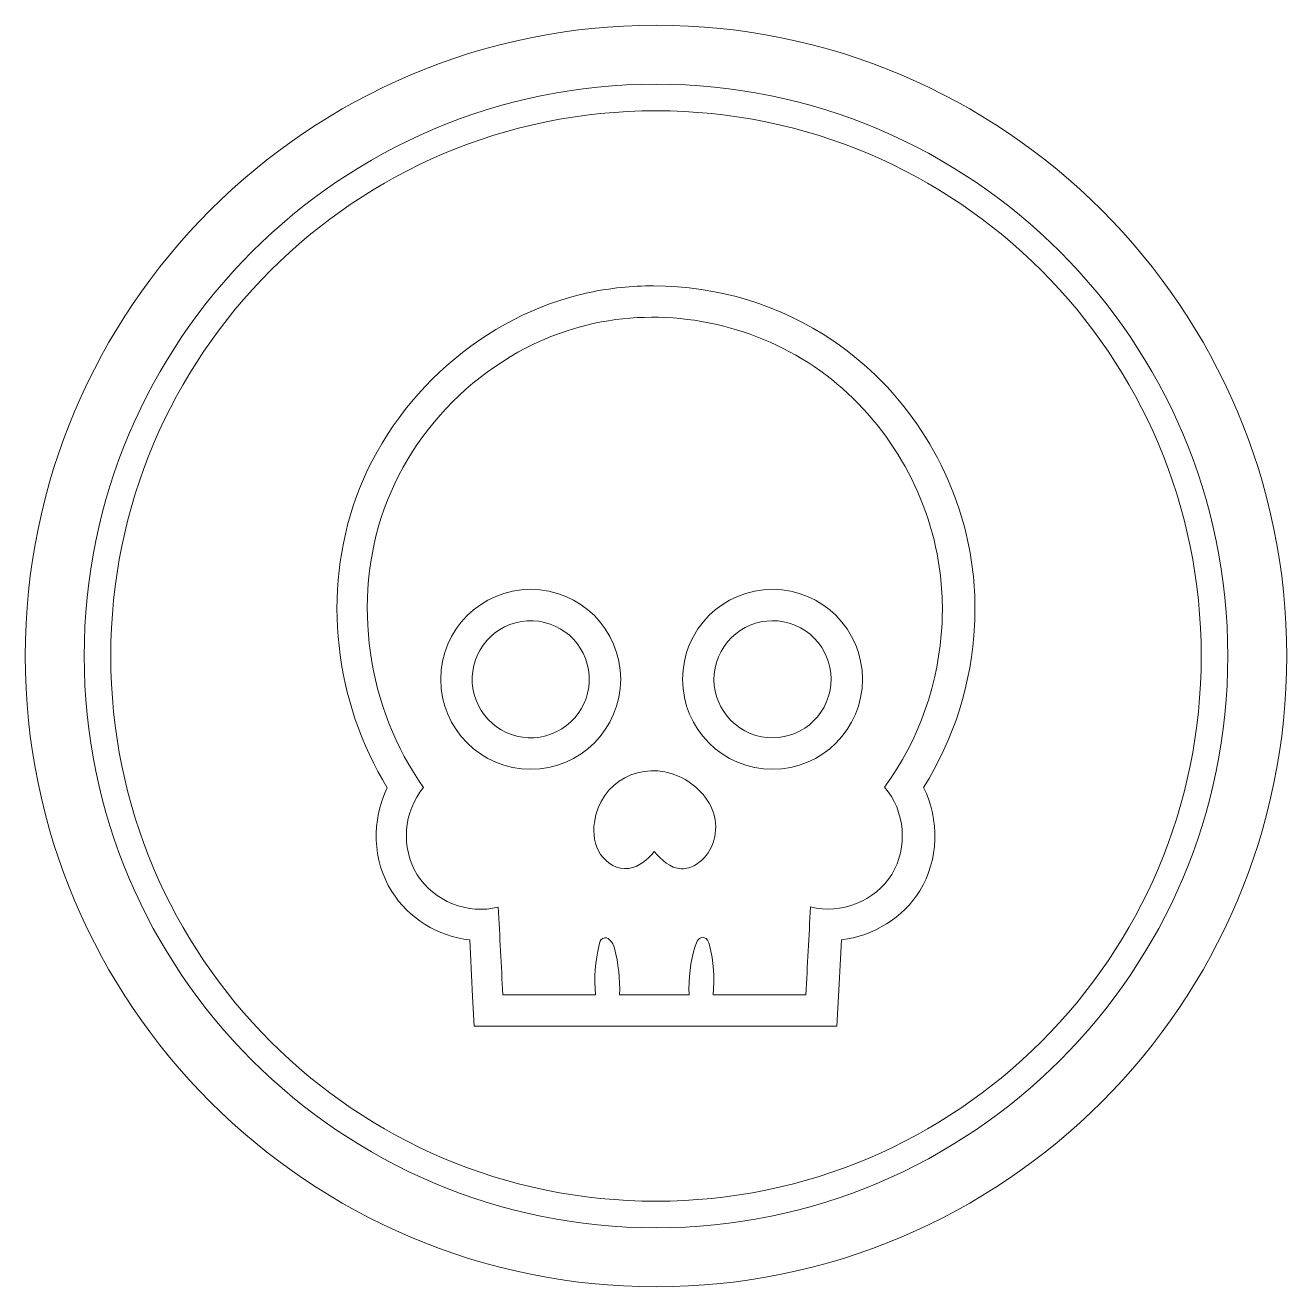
# Model space of a CAD drawing. Extents: x 47.9 to 132.9, y -128.8 to -43.8.
import ezdxf

# ---------------------------------------------------------------- set-up
doc = ezdxf.new("R2010")
doc.units = 0
doc.header["$MEASUREMENT"] = 0
doc.layers.add('Layer 1', color=7, linetype='Continuous', lineweight=0)

# ---------------------------------------------------------------- blocks, each defined once
blk = doc.blocks.new('Block_0')
at = {"layer": 'Layer 1', "color": 250, "lineweight": 18, "true_color": 0x231f20}
for centre, major_axis, ratio in [((81.987, -87.891), (3.894, 0.632), 0.999991), ((98.286, -87.891), (-3.645, 1.51), 0.999996)]:
    blk.add_ellipse(centre, major_axis=major_axis, ratio=ratio, dxfattribs=at)
for points, knots in [([(90.431, -128.843), (66.985, -128.843), (47.91, -109.769), (47.91, -86.323), (47.91, -62.878), (66.985, -43.803), (90.431, -43.803), (113.876, -43.803), (132.95, -62.878), (132.95, -86.323), (132.95, -109.769), (113.876, -128.843), (90.431, -128.843)], [0, 0, 0, 0, 1, 1, 1, 2, 2, 2, 3, 3, 3, 4, 4, 4, 4]), ([(90.431, -47.778), (69.177, -47.778), (51.886, -65.069), (51.886, -86.323), (51.886, -107.577), (69.177, -124.868), (90.431, -124.868), (111.684, -124.868), (128.976, -107.577), (128.976, -86.323), (128.976, -65.069), (111.684, -47.778), (90.431, -47.778)], [0, 0, 0, 0, 1, 1, 1, 2, 2, 2, 3, 3, 3, 4, 4, 4, 4]), ([(90.431, -49.571), (70.133, -49.571), (53.679, -66.025), (53.679, -86.323), (53.679, -106.62), (70.133, -123.075), (90.431, -123.075), (110.728, -123.075), (127.182, -106.62), (127.182, -86.323), (127.182, -66.025), (110.728, -49.571), (90.431, -49.571)], [0, 0, 0, 0, 1, 1, 1, 2, 2, 2, 3, 3, 3, 4, 4, 4, 4]), ([(111.907, -84.235), (111.722, -88.118), (110.509, -91.952), (108.464, -95.186), (109.551, -97.354), (109.498, -100.067), (108.208, -102.156), (107.093, -103.96), (105.083, -105.198), (102.932, -105.457), (102.932, -105.457), (102.887, -106.312), (102.887, -106.312), (102.887, -106.312), (102.73, -109.271), (102.73, -109.271), (102.73, -109.271), (102.624, -111.277), (102.624, -111.277), (102.624, -111.277), (100.615, -111.277), (100.615, -111.277), (100.615, -111.277), (94.965, -111.277), (94.965, -111.277), (94.965, -111.277), (94.965, -111.278), (94.965, -111.278), (94.965, -111.278), (92.742, -111.278), (92.742, -111.278), (92.742, -111.278), (89.857, -111.277), (89.857, -111.277), (89.857, -111.277), (88.06, -111.277), (88.06, -111.277), (88.06, -111.277), (85.868, -111.278), (85.868, -111.278), (85.868, -111.278), (85.868, -111.277), (85.868, -111.277), (85.868, -111.277), (83.312, -111.277), (83.312, -111.277), (83.312, -111.277), (80.185, -111.277), (80.185, -111.277), (80.185, -111.277), (78.173, -111.277), (78.173, -111.277), (78.173, -111.277), (78.069, -109.268), (78.069, -109.268), (78.069, -109.268), (77.92, -106.389), (77.92, -106.389), (77.92, -106.389), (77.872, -105.465), (77.872, -105.465), (75.714, -105.213), (73.751, -104.005), (72.615, -102.187), (71.315, -100.106), (71.245, -97.386), (72.318, -95.209), (68.743, -89.384), (67.919, -82.032), (70.201, -75.68), (72.682, -68.777), (78.852, -63.338), (85.919, -61.824), (87.333, -61.522), (88.795, -61.368), (90.267, -61.368), (94.554, -61.368), (98.847, -62.678), (102.355, -65.058), (107.095, -68.272), (110.443, -73.368), (111.54, -79.039), (111.868, -80.732), (111.991, -82.48), (111.907, -84.235)], [0, 0, 0, 0, 1, 1, 1, 2, 2, 2, 3, 3, 3, 4, 4, 4, 5, 5, 5, 6, 6, 6, 7, 7, 7, 8, 8, 8, 9, 9, 9, 10, 10, 10, 11, 11, 11, 12, 12, 12, 13, 13, 13, 14, 14, 14, 15, 15, 15, 16, 16, 16, 17, 17, 17, 18, 18, 18, 19, 19, 19, 20, 20, 20, 21, 21, 21, 22, 22, 22, 23, 23, 23, 24, 24, 24, 25, 25, 25, 26, 26, 26, 27, 27, 27, 28, 28, 28, 28]), ([(109.379, -79.442), (108.397, -74.368), (105.362, -69.711), (101.085, -66.811), (96.808, -63.91), (91.335, -62.813), (86.282, -63.896), (79.851, -65.273), (74.338, -70.207), (72.114, -76.397), (69.889, -82.586), (70.962, -89.823), (74.761, -95.191), (73.4, -96.791), (73.217, -99.284), (74.33, -101.064), (75.443, -102.845), (77.764, -103.773), (79.797, -103.251), (79.9, -105.22), (80.002, -107.19), (80.104, -109.159), (82.189, -109.159), (84.274, -109.159), (86.359, -109.159), (86.251, -108.036), (86.331, -106.896), (86.595, -105.799), (86.635, -105.631), (86.692, -105.448), (86.839, -105.36), (87.186, -105.151), (87.534, -105.636), (87.635, -106.028), (87.898, -107.048), (88.014, -108.106), (87.978, -109.159), (89.539, -109.159), (91.1, -109.159), (92.661, -109.159), (92.607, -108.051), (92.745, -106.934), (93.066, -105.872), (93.154, -105.58), (93.36, -105.228), (93.658, -105.291), (93.882, -105.339), (93.982, -105.596), (94.038, -105.818), (94.311, -106.906), (94.392, -108.042), (94.278, -109.159), (96.363, -109.159), (98.448, -109.159), (100.533, -109.159), (100.638, -107.186), (100.742, -105.214), (100.847, -103.241), (102.886, -103.771), (105.217, -102.835), (106.324, -101.043), (107.431, -99.251), (107.224, -96.747), (105.838, -95.161), (108.181, -91.976), (109.522, -88.08), (109.71, -84.134), (109.785, -82.564), (109.678, -80.986), (109.379, -79.442)], [0, 0, 0, 0, 1, 1, 1, 2, 2, 2, 3, 3, 3, 4, 4, 4, 5, 5, 5, 6, 6, 6, 7, 7, 7, 8, 8, 8, 9, 9, 9, 10, 10, 10, 11, 11, 11, 12, 12, 12, 13, 13, 13, 14, 14, 14, 15, 15, 15, 16, 16, 16, 17, 17, 17, 18, 18, 18, 19, 19, 19, 20, 20, 20, 21, 21, 21, 22, 22, 22, 23, 23, 23, 23]), ([(75.923, -87.891), (75.923, -84.542), (78.638, -81.828), (81.987, -81.828), (85.335, -81.828), (88.05, -84.542), (88.05, -87.891), (88.05, -91.239), (85.335, -93.954), (81.987, -93.954), (78.638, -93.954), (75.923, -91.239), (75.923, -87.891)], [0, 0, 0, 0, 1, 1, 1, 2, 2, 2, 3, 3, 3, 4, 4, 4, 4]), ([(98.286, -93.954), (94.937, -93.954), (92.223, -91.239), (92.223, -87.891), (92.223, -84.542), (94.937, -81.828), (98.286, -81.828), (101.635, -81.828), (104.349, -84.542), (104.349, -87.891), (104.349, -91.239), (101.635, -93.954), (98.286, -93.954)], [0, 0, 0, 0, 1, 1, 1, 2, 2, 2, 3, 3, 3, 4, 4, 4, 4]), ([(93.131, -100.38), (92.826, -100.563), (92.475, -100.683), (92.12, -100.668), (91.385, -100.636), (90.806, -100.057), (90.314, -99.51), (89.863, -100.049), (89.292, -100.553), (88.595, -100.642), (87.855, -100.736), (87.107, -100.315), (86.696, -99.694), (86.284, -99.072), (86.178, -98.284), (86.278, -97.546), (86.655, -94.765), (89.467, -93.31), (91.989, -94.443), (92.531, -94.687), (93.033, -95.038), (93.441, -95.471), (93.884, -95.941), (94.217, -96.506), (94.37, -97.134), (94.664, -98.338), (94.194, -99.742), (93.131, -100.38)], [0, 0, 0, 0, 1, 1, 1, 2, 2, 2, 3, 3, 3, 4, 4, 4, 5, 5, 5, 6, 6, 6, 7, 7, 7, 8, 8, 8, 9, 9, 9, 9])]:
    blk.add_open_spline(points, degree=3, knots=knots, dxfattribs=at)

msp = doc.modelspace()

# ---------------------------------------------------------------- block references
at = {"layer": 'Layer 1'}
msp.add_blockref('Block_0', (0, 0), dxfattribs=at)

doc.saveas('drawing.dxf')
